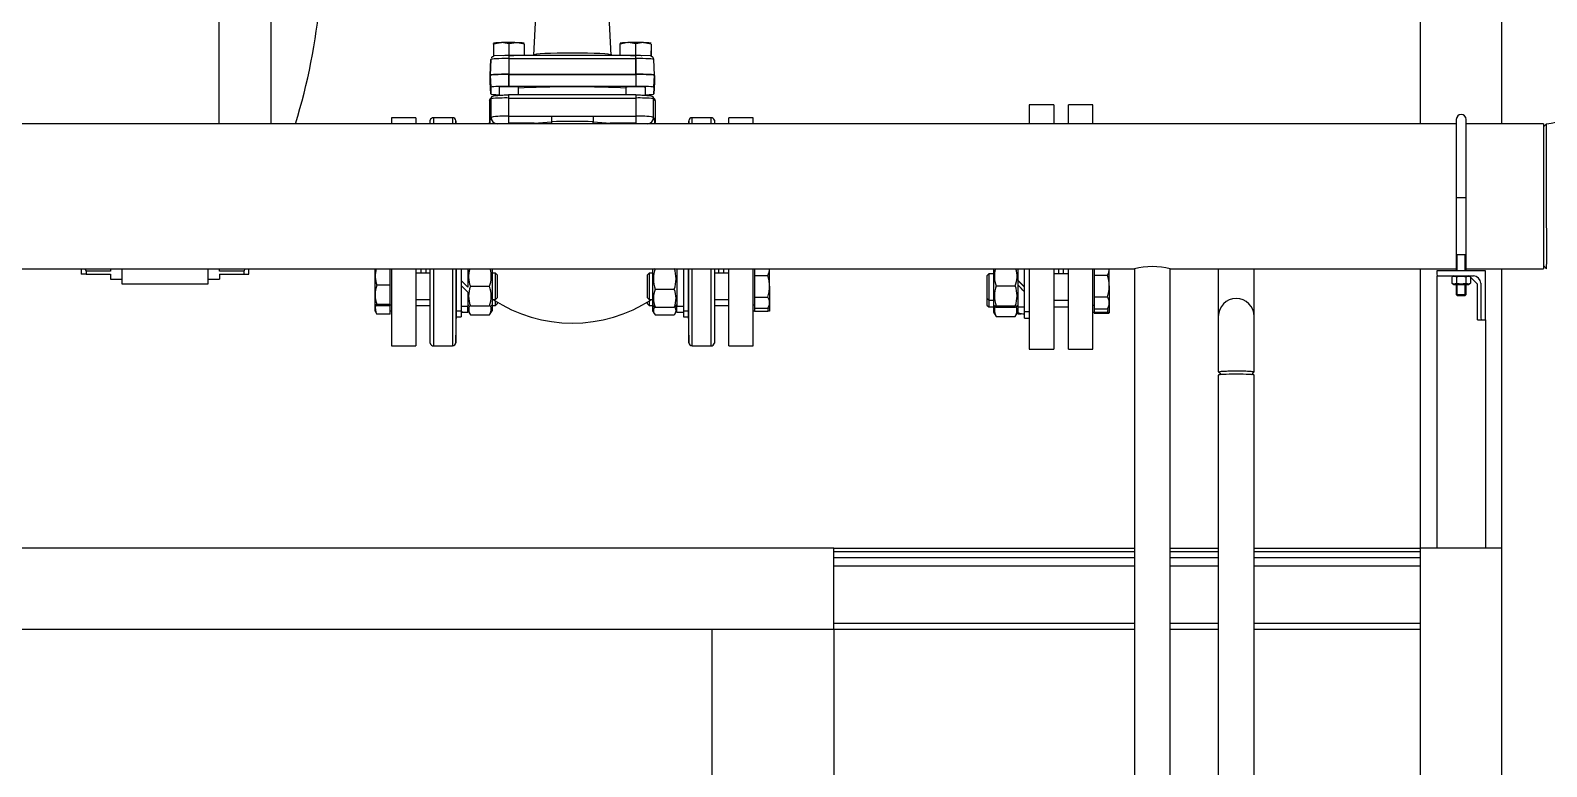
# Model space of a CAD drawing. Extents: x -681219 to -550379, y -242630 to -158199.
# Drawn here: x -634709 to -632968, y -177780 to -176935 of the extents above; entities that cross this region are included whole.
import ezdxf

# ---------------------------------------------------------------- set-up
doc = ezdxf.new("R2010")
doc.units = 0
doc.header["$LTSCALE"] = 1000
for name, color, linetype in [('$TD_AUDIT_GENERATED_(1F58)', 7, 'CONTINUOUS'), ('$TD_AUDIT_GENERATED_(1F5C)', 7, 'CONTINUOUS'), ('$TD_AUDIT_GENERATED_(2319)', 7, 'CONTINUOUS'), ('$TD_AUDIT_GENERATED_(24C)', 7, 'CONTINUOUS'), ('$TD_AUDIT_GENERATED_(28D8)', 7, 'CONTINUOUS'), ('$TD_AUDIT_GENERATED_(28EF)', 7, 'CONTINUOUS'), ('$TD_AUDIT_GENERATED_(2AE)', 7, 'CONTINUOUS'), ('$TD_AUDIT_GENERATED_(321)', 7, 'CONTINUOUS'), ('05R22-3', 7, 'CONTINUOUS'), ('16_GB93', 7, 'CONTINUOUS'), ('16_GB97.1', 7, 'CONTINUOUS'), ('DN40-PN1.6_GB911', 7, 'CONTINUOUS'), ('GBT_9119.8_法兰_DN', 7, 'CONTINUOUS'), ('M16_GB6170', 7, 'CONTINUOUS'), ('M16×65_GB5782', 7, 'CONTINUOUS'), ('M6_GB6170', 7, 'CONTINUOUS'), ('S01021803201', 7, 'CONTINUOUS'), ('弯头DN80_GB12459', 7, 'CONTINUOUS'), ('气动球阀DN32(耐高温)', 7, 'CONTINUOUS')]:
    doc.layers.add(name, color=color, linetype=linetype)

msp = doc.modelspace()

# ---------------------------------------------------------------- linework, layer by layer
at = {"layer": '$TD_AUDIT_GENERATED_(1F58)', "color": 7, "linetype": 'Continuous'}
for p, q in [((-633345.1405, -177208.8658), (-633345.1405, -177263.4518)), ((-633303.9931, -177263.4518), (-633303.9931, -177208.8658)), ((-633345.1405, -177263.4518), (-633345.1405, -177326.971)), ((-633303.9931, -177326.9666), (-633303.9931, -177263.4518))]:
    msp.add_line(p, q, dxfattribs=at)
msp.add_arc((-633324.567, -177263.4561), 20.5742, 0.285925, 180.002895, dxfattribs=at)
msp.add_open_spline([(-633345.1015, -177327.1538), (-633345.1249, -177327.1304), (-633345.2312, -177326.9367), (-633344.0828, -177326.5734), (-633339.4383, -177326.1603), (-633332.6178, -177325.8986), (-633324.6815, -177325.8094), (-633316.7294, -177325.8939), (-633309.8632, -177326.1508), (-633305.1501, -177326.5617), (-633304.0097, -177326.8941), (-633303.9934, -177327.0672)], degree=3, knots=[0.4913567509, 0.4913567509, 0.4913567509, 0.4913567509, 0.500187539, 0.5641117642, 0.6270909428, 0.6891249629, 0.7502202542, 0.8113541556, 0.8733586972, 0.9362405796, 1, 1, 1, 1], dxfattribs=at)
for points in [[(-633345.099, -177327.155), (-633344.0596, -177328.1881), (-633343.0196, -177329.2221), (-633341.9789, -177330.257)], [(-633307.1655, -177330.2683), (-633306.1212, -177329.2298), (-633305.0776, -177328.1923), (-633304.0346, -177327.1556)]]:
    msp.add_open_spline(points, degree=3, dxfattribs=at)
at = {"layer": '$TD_AUDIT_GENERATED_(1F5C)', "color": 7, "linetype": 'Continuous'}
for p, q in [((-633345.1405, -177330.8051), (-633345.1405, -177832.6244)), ((-633303.9931, -177834.3173), (-633303.9931, -177330.8051))]:
    msp.add_line(p, q, dxfattribs=at)
msp.add_ellipse((-633324.5668, -177330.8051), major_axis=(-20.5737, 0), ratio=0.052335956, start_param=3.141592654, end_param=6.283185307, dxfattribs=at)
at = {"layer": '$TD_AUDIT_GENERATED_(2319)', "color": 7, "linetype": 'Continuous'}
msp.add_line((-632972.0076, -177205.6937), (-632971.3972, -177205.6937), dxfattribs=at)
at = {"layer": '$TD_AUDIT_GENERATED_(24C)', "color": 7, "linetype": 'Continuous'}
for p, q in [((-633113.0882, -177042.4055), (-633113.0882, -176125.9386)), ((-633019.5711, -177042.4055), (-633019.5711, -176125.9386)), ((-633113.0882, -177529.2551), (-633113.0882, -177208.8658)), ((-633019.5711, -177529.2551), (-633019.5711, -177208.8658)), ((-633019.5711, -177529.2551), (-633113.0882, -177529.2551)), ((-633113.0882, -179567.9264), (-633113.0882, -177529.2551)), ((-633019.5711, -179567.9264), (-633019.5711, -177529.2551))]:
    msp.add_line(p, q, dxfattribs=at)
at = {"layer": '$TD_AUDIT_GENERATED_(28D8)', "color": 7, "linetype": 'Continuous'}
for p, q in [((-633071.9407, -177042.4055), (-636357.1939, -177042.4055)), ((-632972.0076, -177042.4055), (-633060.7186, -177042.4055)), ((-632972.0076, -177042.4055), (-632972.0076, -177208.8658)), ((-636357.1939, -177208.8658), (-633441.4631, -177208.8658)), ((-633400.3156, -177208.8658), (-633071.9407, -177208.8658)), ((-633060.7186, -177208.8658), (-632972.0076, -177208.8658))]:
    msp.add_line(p, q, dxfattribs=at)
msp.add_arc((-633420.8893, -177289.568), 83.2834, 75.6979917, 104.3020071, dxfattribs=at)
at = {"layer": '$TD_AUDIT_GENERATED_(28EF)', "color": 7, "linetype": 'Continuous'}
for p, q in [((-633441.4631, -177208.8658), (-633441.4631, -177832.6244)), ((-633400.3156, -177832.6244), (-633400.3156, -177208.8658))]:
    msp.add_line(p, q, dxfattribs=at)
at = {"layer": '$TD_AUDIT_GENERATED_(2AE)', "color": 7, "linetype": 'Continuous'}
for p, q in [((-633786.4108, -177529.2551), (-636119.6607, -177529.2551)), ((-633786.4108, -177529.2551), (-633441.4631, -177529.2551)), ((-633786.4108, -177622.7721), (-633786.4108, -177529.2551)), ((-633786.4108, -177532.9958), (-633441.4631, -177532.9958)), ((-633400.3156, -177529.2551), (-633345.1405, -177529.2551)), ((-633400.3156, -177532.9958), (-633345.1405, -177532.9958)), ((-633303.9931, -177529.2551), (-633113.0882, -177529.2551)), ((-633303.9931, -177532.9958), (-633113.0882, -177532.9958)), ((-633441.4631, -177540.4772), (-633786.4108, -177540.4772)), ((-633441.4631, -177549.8289), (-633786.4108, -177549.8289)), ((-633345.1405, -177540.4772), (-633400.3156, -177540.4772)), ((-633345.1405, -177549.8289), (-633400.3156, -177549.8289)), ((-633113.0882, -177540.4772), (-633303.9931, -177540.4772)), ((-633113.0882, -177549.8289), (-633303.9931, -177549.8289)), ((-633786.4108, -177622.7721), (-636119.6607, -177622.7721)), ((-633786.4108, -177622.7721), (-633926.6863, -177622.7721)), ((-633926.6863, -177622.7721), (-633926.6863, -179156.4514)), ((-633786.4108, -177615.2908), (-633441.4631, -177615.2908)), ((-633441.4631, -177622.7721), (-633786.4108, -177622.7721)), ((-633786.4108, -177622.7721), (-633786.4108, -179156.4514)), ((-633400.3156, -177615.2908), (-633345.1405, -177615.2908)), ((-633345.1405, -177622.7721), (-633400.3156, -177622.7721)), ((-633303.9931, -177615.2908), (-633113.0882, -177615.2908)), ((-633113.0882, -177622.7721), (-633303.9931, -177622.7721))]:
    msp.add_line(p, q, dxfattribs=at)
at = {"layer": '$TD_AUDIT_GENERATED_(321)', "color": 7, "linetype": 'Continuous'}
for p, q in [((-633071.9407, -177037.3555), (-633071.9407, -177127.1319)), ((-633060.7186, -177127.1319), (-633060.7186, -177037.3555)), ((-633071.9407, -177127.1319), (-633060.7186, -177127.1319)), ((-633071.9407, -177127.1319), (-633071.9407, -177211.2972)), ((-633060.7186, -177211.2972), (-633060.7186, -177127.1319)), ((-633060.7186, -177192.5938), (-633071.9407, -177192.5938)), ((-633070.7932, -177211.2972), (-633070.7932, -177192.5938)), ((-633061.8661, -177211.2972), (-633061.8661, -177192.5938)), ((-633038.2746, -177211.2972), (-633094.3848, -177211.2972)), ((-633094.3848, -177211.2972), (-633094.3848, -177215.0379)), ((-633094.3848, -177216.9082), (-633092.5144, -177216.9082)), ((-633094.3848, -177216.9082), (-633094.3848, -177529.2551)), ((-633092.5144, -177216.9082), (-633052.3021, -177216.9082)), ((-633047.6263, -177226.2599), (-633055.5309, -177218.3553)), ((-633043.8856, -177225.3248), (-633043.8856, -177265.5371)), ((-633038.2746, -177267.4074), (-633038.2746, -177211.2972)), ((-633071.9407, -177226.634), (-633071.9407, -177238.4171)), ((-633071.9407, -177238.4171), (-633060.7186, -177238.4171)), ((-633071.9407, -177238.4171), (-633071.0055, -177239.3523)), ((-633071.0055, -177239.3523), (-633061.6538, -177239.3523)), ((-633070.7932, -177239.3523), (-633070.7932, -177226.634)), ((-633061.8661, -177239.3523), (-633061.8661, -177226.634)), ((-633061.6538, -177239.3523), (-633060.7186, -177238.4171)), ((-633060.7186, -177238.4171), (-633060.7186, -177226.634)), ((-633047.6263, -177267.4074), (-633047.6263, -177226.2599)), ((-633047.6263, -177267.4074), (-633042.0152, -177267.4074)), ((-633042.0152, -177267.4074), (-633038.2746, -177267.4074)), ((-633038.2746, -177267.4074), (-633038.2746, -177529.2551))]:
    msp.add_line(p, q, dxfattribs=at)
for centre, radius, start, end in [((-633066.3297, -177037.3555), 5.611, 0, 180), ((-633092.5144, -177215.0379), 1.8703, 180, 270), ((-633052.3021, -177225.3248), 8.4165, 0, 90), ((-633042.0152, -177265.5371), 1.8703, 180, 270)]:
    msp.add_arc(centre, radius, start, end, dxfattribs=at)
at = {"layer": '05R22-3', "color": 7, "linetype": 'Continuous'}
for p, q in [((-634492.3342, -177042.4055), (-634492.3342, -176644.584)), ((-634432.5277, -177042.4055), (-634432.5277, -176683.4294))]:
    msp.add_line(p, q, dxfattribs=at)
msp.add_arc((-635052.6531, -176840.3588), 678.7651, 342.6824078, 354.9687813, dxfattribs=at)
at = {"layer": '16_GB93', "color": 7, "linetype": 'Continuous'}
for p, q in [((-634214.2878, -177222.3452), (-634206.6194, -177230.0136)), ((-634206.6194, -177208.8658), (-634206.6194, -177230.0136)), ((-633966.8418, -177208.8658), (-633966.8418, -177251.7088)), ((-633575.3795, -177208.8658), (-633575.3795, -177221.9426)), ((-633575.3795, -177222.0401), (-633575.3795, -177221.9426)), ((-634206.6194, -177235.436), (-634214.2878, -177227.7676)), ((-634206.6194, -177235.436), (-634206.6194, -177251.7088)), ((-633575.3795, -177227.3088), (-633575.3795, -177252.4412)), ((-634214.2878, -177251.7088), (-634206.6194, -177251.7088)), ((-634214.2878, -177258.6304), (-634213.1648, -177258.6304)), ((-634206.6194, -177258.6304), (-634206.6194, -177251.7258)), ((-634206.6194, -177256.8535), (-634206.6194, -177257.6714)), ((-633966.8418, -177258.6304), (-633966.8418, -177251.5268)), ((-633966.8418, -177251.7088), (-633959.1734, -177251.7088)), ((-633966.8418, -177258.6304), (-633959.1734, -177258.6304)), ((-633575.3795, -177252.4412), (-633567.7111, -177252.4412)), ((-633575.3795, -177252.4959), (-633575.3795, -177259.0199)), ((-633575.3795, -177260.2336), (-633575.3795, -177259.0199)), ((-633575.3795, -177260.2336), (-633575.3795, -177260.3513)), ((-633575.3795, -177260.3513), (-633573.0623, -177260.3513))]:
    msp.add_line(p, q, dxfattribs=at)
for centre, start, end in [((-634207.7424, -177235.8122), 253.3305416, 272.8209894), ((-634213.1648, -177235.8122), 267.1790106, 276.8238403)]:
    msp.add_arc(centre, 22.8182, start, end, dxfattribs=at)
for centre, major_axis, ratio, start_param, end_param in [((-633568.8341, -177229.6231), (-22.8103, 22.8103), 0.026185922, 4.689333365, 5.029505852), ((-633568.8341, -177229.6231), (15.1446, -15.1446), 0.026185922, 1.522780915, 2.043735973), ((-633574.2565, -177229.6231), (22.8103, -22.8103), 0.026185922, 1.306039332, 1.646211819), ((-633568.8341, -177237.5331), (16.5517, -16.5517), 0.948964567, 5.180670272, 5.520842759), ((-633574.2565, -177237.5331), (16.5517, -16.5517), 0.948964567, 5.422371651, 5.643229787)]:
    msp.add_ellipse(centre, major_axis=major_axis, ratio=ratio, start_param=start_param, end_param=end_param, dxfattribs=at)
at = {"layer": '16_GB97.1', "color": 7, "linetype": 'Continuous'}
for p, q in [((-634219.8988, -177208.8658), (-634219.8988, -177256.9457)), ((-634214.2878, -177208.8658), (-634214.2878, -177256.9457)), ((-633959.1734, -177208.8658), (-633959.1734, -177256.9457)), ((-633953.5623, -177208.8658), (-633953.5623, -177256.9457)), ((-633567.7111, -177257.6782), (-633567.7111, -177208.8658)), ((-634219.8988, -177256.9457), (-634214.2878, -177256.9457)), ((-634214.2878, -177256.9457), (-634214.2878, -177263.8673)), ((-633959.1734, -177256.9457), (-633953.5623, -177256.9457)), ((-633959.1734, -177256.9457), (-633959.1734, -177263.8673)), ((-633567.7111, -177265.5883), (-633567.7111, -177257.6782)), ((-633567.7111, -177257.6782), (-633562.1001, -177257.6782)), ((-634219.8774, -177263.8673), (-634214.2878, -177263.8673)), ((-633959.1734, -177263.8673), (-633953.5838, -177263.8673)), ((-633567.7111, -177265.5883), (-633562.1001, -177265.5883))]:
    msp.add_line(p, q, dxfattribs=at)
at = {"layer": 'DN40-PN1.6_GB911', "color": 7, "linetype": 'Continuous'}
for p, q in [((-633562.1001, -177020.53), (-633562.1001, -177042.4055)), ((-633534.0449, -177020.53), (-633562.1001, -177020.53)), ((-633534.0449, -177020.53), (-633534.0449, -177042.4055)), ((-633517.2119, -177042.4055), (-633517.2119, -177020.53)), ((-633489.1568, -177020.53), (-633517.2119, -177020.53)), ((-633489.1568, -177042.4055), (-633489.1568, -177020.53)), ((-633562.1001, -177208.8658), (-633562.1001, -177301.0811)), ((-633534.0449, -177208.8658), (-633534.0449, -177301.0811)), ((-633528.4339, -177208.8658), (-633528.4339, -177214.6603)), ((-633522.8229, -177214.6603), (-633522.8229, -177208.8658)), ((-633517.2119, -177301.0811), (-633517.2119, -177208.8658)), ((-633489.1568, -177301.0811), (-633489.1568, -177208.8658)), ((-633562.1001, -177301.0811), (-633534.0449, -177301.0811)), ((-633517.2119, -177301.0811), (-633489.1568, -177301.0811))]:
    msp.add_line(p, q, dxfattribs=at)
for centre, start, end in [((-633528.4339, -177244.9709), 176.06446, 180), ((-633522.8229, -177244.9709), 0, 3.93554)]:
    msp.add_arc(centre, 5.611, start, end, dxfattribs=at)
at = {"layer": 'GBT_9119.8_法兰_DN', "color": 7, "linetype": 'Continuous'}
for p, q in [((-634294.3384, -177035.3917), (-634294.3384, -177042.4055)), ((-634266.2833, -177035.3917), (-634294.3384, -177035.3917)), ((-634266.2833, -177035.3917), (-634266.2833, -177042.4055)), ((-633907.1779, -177042.4055), (-633907.1779, -177035.3917)), ((-633879.1228, -177035.3917), (-633907.1779, -177035.3917)), ((-633879.1228, -177042.4055), (-633879.1228, -177035.3917)), ((-634294.3384, -177208.8658), (-634294.3384, -177297.2394)), ((-634266.2833, -177208.8658), (-634266.2833, -177297.2394)), ((-634260.6723, -177208.8658), (-634260.6723, -177213.9279)), ((-633912.7889, -177213.9279), (-633912.7889, -177208.8658)), ((-633907.1779, -177297.2394), (-633907.1779, -177208.8658)), ((-633879.1228, -177297.2394), (-633879.1228, -177208.8658)), ((-634294.3384, -177297.2394), (-634266.2833, -177297.2394)), ((-633907.1779, -177297.2394), (-633879.1228, -177297.2394))]:
    msp.add_line(p, q, dxfattribs=at)
at = {"layer": 'M16_GB6170', "color": 7, "linetype": 'Continuous'}
for p, q in [((-634178.9384, -177208.8658), (-634178.9384, -177249.932)), ((-633994.5228, -177208.8658), (-633994.5228, -177249.932)), ((-633603.0605, -177208.8658), (-633603.0605, -177250.6644)), ((-633575.3795, -177222.0401), (-633575.3795, -177227.3088)), ((-634203.8044, -177228.8906), (-634181.7534, -177228.8906)), ((-633991.7081, -177232.2635), (-633969.6565, -177232.2635)), ((-633600.2455, -177228.2667), (-633578.1945, -177228.2667)), ((-634206.6194, -177249.932), (-634205.8095, -177251.3347)), ((-634206.6194, -177256.8535), (-634203.8044, -177261.7292)), ((-634203.8047, -177251.3347), (-634181.7531, -177251.3347)), ((-634181.7534, -177261.7292), (-634178.9384, -177256.8535)), ((-634179.7483, -177251.3347), (-634178.9384, -177249.932)), ((-634178.9384, -177249.932), (-634178.9384, -177256.8535)), ((-633994.5228, -177249.932), (-633993.4898, -177251.7211)), ((-633994.5228, -177249.932), (-633994.5228, -177256.8535)), ((-633994.5228, -177256.8535), (-633992.6429, -177260.1095)), ((-633991.7078, -177252.8308), (-633969.6568, -177252.8308)), ((-633968.7216, -177260.1095), (-633966.8418, -177256.8535)), ((-633967.8203, -177251.6268), (-633966.8418, -177249.932)), ((-633603.0605, -177250.6644), (-633603.0605, -177258.5745)), ((-633603.0605, -177250.6644), (-633602.2328, -177252.098)), ((-633603.0605, -177258.5745), (-633600.225, -177263.4857)), ((-633600.2458, -177251.3582), (-633578.1942, -177251.3582)), ((-633600.2458, -177252.7146), (-633578.1942, -177252.7146)), ((-633578.215, -177263.4857), (-633575.3795, -177258.5745)), ((-633576.2072, -177252.098), (-633575.3795, -177250.6644)), ((-634203.8044, -177261.7292), (-634181.7534, -177261.7292)), ((-633991.7081, -177261.5082), (-633969.6565, -177261.5082)), ((-633600.2455, -177263.4146), (-633578.1945, -177263.4146))]:
    msp.add_line(p, q, dxfattribs=at)
for centre, radius, start, end in [((-633956.6639, -177220.2934), 37.0321, 161.1412687, 198.8587313), ((-634004.7006, -177220.2934), 37.0321, 341.1412687, 18.8587313), ((-634173.1135, -177217.6681), 32.6784, 164.2336543, 200.0855317), ((-634212.4442, -177217.6681), 32.6783, 339.9144081, 15.744315), ((-633571.5198, -177217.3987), 30.7129, 163.7233646, 200.72348), ((-633606.9201, -177217.3987), 30.7128, 339.2764569, 16.253946), ((-634173.1136, -177240.1131), 32.6783, 159.9144081, 200.0839111), ((-634212.4443, -177240.1131), 32.6784, 339.9161491, 20.0855317), ((-633966.0817, -177242.5468), 27.6126, 158.1356137, 201.8662204), ((-633995.2827, -177242.5468), 27.6125, 338.1337109, 21.864455), ((-633567.7049, -177239.8129), 34.5283, 160.4640209, 199.5343454), ((-633610.7352, -177239.8129), 34.5284, 340.4657123, 19.5359214), ((-634194.1837, -177255.2497), 11.5992, 159.9281803, 213.960049), ((-634191.3741, -177255.2497), 11.5992, 326.0398024, 20.0158708), ((-633588.6596, -177256.3566), 13.5664, 162.8264758, 211.3491432), ((-633589.7803, -177256.3566), 13.5664, 328.650729, 17.2772852)]:
    msp.add_arc(centre, radius, start, end, dxfattribs=at)
for points, knots in [([(-633991.7081, -177251.5807), (-633992.3166, -177252.3881), (-633992.8271, -177253.2152), (-633993.525, -177254.8734), (-633993.7131, -177255.707), (-633993.7128, -177256.9653), (-633993.6662, -177257.3861), (-633993.4811, -177258.2302), (-633993.3435, -177258.6496), (-633992.8165, -177259.8929), (-633992.3128, -177260.7058), (-633991.7081, -177261.5082)], [0, 0, 0, 0, 0.25, 0.25, 0.5, 0.5, 0.625, 0.625, 0.75, 0.75, 1, 1, 1, 1]), ([(-633991.7078, -177252.8308), (-633992.3186, -177252.5555), (-633992.822, -177252.2781), (-633993.364, -177251.8425), (-633993.509, -177251.6863), (-633993.6002, -177251.5291)], [0, 0, 0, 0, 0.25, 0.25, 0.3885438321, 0.3885438321, 0.3885438321, 0.3885438321]), ([(-633967.7632, -177251.5279), (-633967.7715, -177251.5423), (-633967.7803, -177251.5567), (-633967.8809, -177251.7136), (-633968.0166, -177251.8551), (-633968.5405, -177252.2771), (-633969.0452, -177252.5551), (-633969.6568, -177252.8308)], [0.6123897271, 0.6123897271, 0.6123897271, 0.6123897271, 0.625, 0.625, 0.75, 0.75, 1, 1, 1, 1]), ([(-633969.6565, -177261.5082), (-633969.0518, -177260.7058), (-633968.5481, -177259.8929), (-633968.021, -177258.6496), (-633967.8834, -177258.2302), (-633967.6984, -177257.3861), (-633967.6518, -177256.9653), (-633967.6515, -177255.707), (-633967.8395, -177254.8734), (-633968.3544, -177253.6501), (-633968.5569, -177253.2563), (-633968.789, -177252.8649)], [0, 0, 0, 0, 0.25, 0.25, 0.375, 0.375, 0.5, 0.5, 0.75, 0.75, 0.8688698168, 0.8688698168, 0.8688698168, 0.8688698168]), ([(-633600.2458, -177251.3582), (-633600.8505, -177251.4678), (-633601.3542, -177251.5789), (-633601.8813, -177251.7488), (-633602.0189, -177251.8061), (-633602.2039, -177251.9214), (-633602.2505, -177251.9789), (-633602.2508, -177252.1508), (-633602.0627, -177252.2647), (-633601.3648, -177252.4913), (-633600.8543, -177252.6043), (-633600.2458, -177252.7146)], [0, 0, 0, 0, 0.25, 0.25, 0.375, 0.375, 0.5, 0.5, 0.75, 0.75, 1, 1, 1, 1]), ([(-633578.1942, -177252.7146), (-633577.5857, -177252.6043), (-633577.0752, -177252.4913), (-633576.3773, -177252.2647), (-633576.1892, -177252.1508), (-633576.1895, -177251.9789), (-633576.2361, -177251.9214), (-633576.4211, -177251.8061), (-633576.5587, -177251.7488), (-633577.0858, -177251.5789), (-633577.5895, -177251.4678), (-633578.1942, -177251.3582)], [0, 0, 0, 0, 0.25, 0.25, 0.5, 0.5, 0.625, 0.625, 0.75, 0.75, 1, 1, 1, 1])]:
    msp.add_open_spline(points, degree=3, knots=knots, dxfattribs=at)
at = {"layer": 'M16×65_GB5782', "color": 7, "linetype": 'Continuous'}
for p, q in [((-634313.0418, -177250.5246), (-634313.0418, -177208.8658)), ((-634295.8347, -177227.5814), (-634295.8347, -177208.8658)), ((-634249.8243, -177213.9279), (-634266.2833, -177213.9279)), ((-634174.861, -177213.9279), (-634178.9384, -177213.9279)), ((-634174.861, -177243.8533), (-634174.861, -177213.9279)), ((-634172.7663, -177216.0227), (-634174.861, -177213.9279)), ((-634172.7663, -177241.7586), (-634172.7663, -177216.0227)), ((-633998.6001, -177213.9279), (-634000.6949, -177216.0227)), ((-634000.6949, -177216.0227), (-634000.6949, -177241.7586)), ((-633998.6001, -177213.9279), (-633998.6001, -177243.8533)), ((-633994.5228, -177213.9279), (-633998.6001, -177213.9279)), ((-633907.1779, -177213.9279), (-633923.6369, -177213.9279)), ((-633877.6265, -177208.8658), (-633877.6265, -177216.3827)), ((-633877.6265, -177216.3827), (-633862.3545, -177216.3827)), ((-633877.6265, -177216.3827), (-633877.6265, -177241.3985)), ((-633860.4194, -177228.8906), (-633860.4194, -177208.8658)), ((-633608.6341, -177214.6603), (-633610.7289, -177216.7551)), ((-633610.7289, -177216.7551), (-633610.7289, -177242.491)), ((-633608.6341, -177214.6603), (-633608.6341, -177244.5858)), ((-633603.0605, -177214.6603), (-633608.6341, -177214.6603)), ((-633517.2119, -177214.6603), (-633534.0449, -177214.6603)), ((-633487.6605, -177208.8658), (-633487.6605, -177215.9985)), ((-633487.6605, -177215.9985), (-633472.3885, -177215.9985)), ((-633487.6605, -177215.9985), (-633487.6605, -177240.98)), ((-633470.4534, -177228.4893), (-633470.4534, -177208.8658)), ((-634295.8347, -177227.5814), (-634311.1064, -177227.5814)), ((-634295.8347, -177249.87), (-634295.8347, -177227.5814)), ((-634174.861, -177243.8533), (-634172.7663, -177241.7586)), ((-634000.6949, -177241.7586), (-633998.6001, -177243.8533)), ((-633877.6265, -177241.3985), (-633862.3545, -177241.3985)), ((-633877.6265, -177241.3985), (-633877.6265, -177253.9064)), ((-633860.4194, -177228.8906), (-633860.4194, -177250.5543)), ((-633610.7289, -177242.491), (-633610.7289, -177250.4011)), ((-633610.7289, -177242.491), (-633608.6341, -177244.5858)), ((-633487.6605, -177240.98), (-633472.3885, -177240.98)), ((-633487.6605, -177240.98), (-633487.6605, -177254.6046)), ((-633470.4534, -177228.4893), (-633470.4534, -177251.2868)), ((-634313.0418, -177257.4759), (-634313.0418, -177250.5543)), ((-634313.0418, -177250.5543), (-634313.0246, -177250.584)), ((-634313.0418, -177257.4759), (-634311.0866, -177260.8623)), ((-634295.8347, -177249.87), (-634311.1067, -177249.87)), ((-634295.8347, -177251.1792), (-634311.1067, -177251.1792)), ((-634295.8347, -177251.1792), (-634295.8347, -177249.87)), ((-634295.8347, -177249.932), (-634294.3384, -177249.932)), ((-634295.8347, -177260.7937), (-634295.8347, -177251.1792)), ((-634295.8347, -177256.8535), (-634294.3384, -177256.8535)), ((-634266.2833, -177243.8533), (-634249.8243, -177243.8533)), ((-634266.2833, -177250.7749), (-634249.8243, -177250.7749)), ((-634220.1075, -177243.8533), (-634219.8988, -177243.8533)), ((-634178.9384, -177243.8533), (-634174.861, -177243.8533)), ((-634178.5974, -177250.7749), (-634174.861, -177250.7749)), ((-634174.861, -177250.7749), (-634174.861, -177245.8106)), ((-634174.861, -177250.7749), (-634172.7663, -177248.6802)), ((-634172.7663, -177248.6802), (-634172.7663, -177247.0966)), ((-634000.6949, -177247.0966), (-634000.6949, -177248.6802)), ((-634000.6949, -177248.6802), (-633998.6001, -177250.7749)), ((-633998.6001, -177243.8533), (-633994.5228, -177243.8533)), ((-633998.6001, -177245.8106), (-633998.6001, -177250.7749)), ((-633998.6001, -177250.7749), (-633994.5228, -177250.7749)), ((-633953.5623, -177243.8533), (-633953.3541, -177243.8533)), ((-633923.6369, -177243.8533), (-633907.1779, -177243.8533)), ((-633923.6369, -177250.7749), (-633907.1779, -177250.7749)), ((-633879.1228, -177249.932), (-633877.6265, -177249.932)), ((-633879.1228, -177256.8535), (-633877.6265, -177256.8535)), ((-633877.6265, -177253.9064), (-633862.3548, -177253.9064)), ((-633877.6265, -177253.9064), (-633877.6265, -177257.4759)), ((-633877.6265, -177257.4759), (-633862.3545, -177257.4759)), ((-633862.3548, -177253.9064), (-633860.4194, -177250.5543)), ((-633860.4194, -177257.4759), (-633862.3545, -177257.4759)), ((-633860.4194, -177250.5543), (-633860.4194, -177257.4759)), ((-633610.7289, -177250.4011), (-633608.6341, -177252.4959)), ((-633608.6341, -177244.5858), (-633608.6341, -177252.4959)), ((-633608.6341, -177244.5858), (-633603.0605, -177244.5858)), ((-633608.6341, -177252.4959), (-633603.0605, -177252.4959)), ((-633534.0449, -177244.5858), (-633517.2119, -177244.5858)), ((-633534.0449, -177252.4959), (-633517.2119, -177252.4959)), ((-633489.1568, -177250.6644), (-633487.6605, -177250.6644)), ((-633489.1568, -177258.5745), (-633487.6605, -177258.5745)), ((-633487.6605, -177254.6046), (-633487.6605, -177258.5125)), ((-633487.6605, -177254.6046), (-633472.3888, -177254.6046)), ((-633487.6605, -177258.5125), (-633472.3885, -177258.5125)), ((-633487.6605, -177258.5125), (-633487.6605, -177259.8218)), ((-633487.6605, -177259.8218), (-633472.3885, -177259.8218)), ((-633472.4086, -177254.6732), (-633470.4534, -177251.2868)), ((-633470.4705, -177259.2266), (-633470.4534, -177259.1968)), ((-633470.4534, -177251.2868), (-633470.4534, -177259.1671)), ((-634295.8347, -177260.7937), (-634311.1064, -177260.7937))]:
    msp.add_line(p, q, dxfattribs=at)
for centre, radius, start, end in [((-634283.3795, -177217.0913), 29.645, 163.744547, 200.72348), ((-633871.641, -177210.129), 11.1959, 326.0428621, 6.5054447), ((-633479.8895, -177210.3202), 9.4079, 322.8743469, 8.950107), ((-633514.3615, -177228.8963), 43.91, 0.5311262, 17.0815352), ((-634279.6973, -177238.7262), 33.3277, 160.4640209, 199.5343454), ((-633871.6409, -177247.6522), 11.1958, 326.0398024, 33.9572864), ((-633483.5718, -177247.7921), 13.0946, 328.650729, 31.3465984), ((-633514.9453, -177227.9918), 44.4947, 343.0279418, 359.3593968), ((-634299.9234, -177253.9812), 13.0947, 165.6140866, 211.3491432), ((-633891.9786, -177246.6445), 31.5421, 339.9161491, 345.9644318), ((-633503.798, -177247.3687), 33.3278, 340.4657123, 346.7391257)]:
    msp.add_arc(centre, radius, start, end, dxfattribs=at)
for points, knots in [([(-633860.4194, -177228.8906), (-633860.4194, -177226.777), (-633860.6011, -177224.6771), (-633861.2746, -177220.5006), (-633861.7672, -177218.417), (-633862.3545, -177216.3827)], [0, 0, 0, 0, 0.5, 0.5, 1, 1, 1, 1]), ([(-633862.3545, -177241.3985), (-633861.7706, -177239.3761), (-633861.2844, -177237.3271), (-633860.7757, -177234.1936), (-633860.6429, -177233.1373), (-633860.4643, -177231.0089), (-633860.4194, -177229.9481), (-633860.4194, -177228.8906)], [0, 0, 0, 0, 0.5, 0.5, 0.75, 0.75, 1, 1, 1, 1]), ([(-634311.1067, -177249.87), (-634311.694, -177249.9765), (-634312.1866, -177250.0855), (-634312.8601, -177250.3041), (-634313.0418, -177250.414), (-634313.0418, -177250.5246)], [0, 0, 0, 0, 0.5, 0.5, 1, 1, 1, 1]), ([(-634313.0418, -177250.5246), (-634313.0418, -177250.58), (-634312.9969, -177250.6355), (-634312.8183, -177250.7469), (-634312.6855, -177250.8022), (-634312.1768, -177250.9662), (-634311.6906, -177251.0734), (-634311.1067, -177251.1792)], [0, 0, 0, 0, 0.25, 0.25, 0.5, 0.5, 1, 1, 1, 1]), ([(-633470.4534, -177259.1671), (-633470.4534, -177259.1118), (-633470.4983, -177259.0563), (-633470.6769, -177258.9449), (-633470.8097, -177258.8896), (-633471.3183, -177258.7256), (-633471.8046, -177258.6184), (-633472.3885, -177258.5125)], [0, 0, 0, 0, 0.25, 0.25, 0.5, 0.5, 1, 1, 1, 1]), ([(-633472.3885, -177259.8218), (-633471.8012, -177259.7153), (-633471.3086, -177259.6062), (-633470.6351, -177259.3877), (-633470.4534, -177259.2778), (-633470.4534, -177259.1671)], [0, 0, 0, 0, 0.5, 0.5, 1, 1, 1, 1])]:
    msp.add_open_spline(points, degree=3, knots=knots, dxfattribs=at)
at = {"layer": 'M6_GB6170', "color": 7, "linetype": 'Continuous'}
for p, q in [((-633074.6527, -177216.9082), (-633077.1284, -177218.3376)), ((-633077.1284, -177218.3376), (-633077.1284, -177225.2046)), ((-633077.1284, -177225.2046), (-633074.6527, -177226.634)), ((-633071.729, -177218.3375), (-633071.729, -177225.2047)), ((-633060.9303, -177218.3375), (-633060.9303, -177225.2047)), ((-633055.5309, -177218.3376), (-633058.0066, -177216.9082)), ((-633058.0066, -177226.634), (-633055.5309, -177225.2046)), ((-633055.5309, -177218.3376), (-633055.5309, -177225.2046)), ((-633074.6527, -177226.634), (-633058.0066, -177226.634))]:
    msp.add_line(p, q, dxfattribs=at)
for centre, radius, start, end in [((-633074.4286, -177222.3306), 4.8201, 55.9392098, 124.0637014), ((-633074.4286, -177221.2116), 4.82, 235.9360155, 304.0610734), ((-633058.2307, -177222.3306), 4.82, 55.9360155, 124.0610734), ((-633058.2307, -177221.2116), 4.8201, 235.9392098, 304.0637014)]:
    msp.add_arc(centre, radius, start, end, dxfattribs=at)
for points in [[(-633060.9303, -177218.3375), (-633061.8084, -177218.084), (-633062.7081, -177217.8713), (-633064.512, -177217.5804), (-633065.4188, -177217.5021), (-633067.2436, -177217.5022), (-633068.1685, -177217.5828), (-633069.972, -177217.8757), (-633070.8563, -177218.0855), (-633071.729, -177218.3375)], [(-633071.729, -177225.2047), (-633070.8563, -177225.4567), (-633069.972, -177225.6666), (-633068.1685, -177225.9594), (-633067.2436, -177226.04), (-633065.4188, -177226.0402), (-633064.512, -177225.9618), (-633062.7081, -177225.671), (-633061.8084, -177225.4582), (-633060.9303, -177225.2047)]]:
    msp.add_open_spline(points, degree=3, knots=[0, 0, 0, 0, 0.25, 0.25, 0.5, 0.5, 0.75, 0.75, 1, 1, 1, 1], dxfattribs=at)
at = {"layer": 'S01021803201', "color": 7, "linetype": 'Continuous'}
for p, q in [((-634129.1442, -176919.0157), (-634131.4827, -176963.5749)), ((-634041.9785, -176963.5749), (-634044.3169, -176919.0157)), ((-634168.458, -176949.337), (-634177.3421, -176951.1903)), ((-634177.3421, -176951.1903), (-634177.3421, -176950.2342)), ((-634177.3421, -176951.1903), (-634177.3421, -176964.5477)), ((-634159.5739, -176964.0108), (-634177.3421, -176964.5477)), ((-634177.3421, -176964.5477), (-634177.3421, -176965.0959)), ((-634167.9744, -176949.3224), (-634168.458, -176949.337)), ((-634159.5739, -176950.6534), (-634167.9745, -176949.3275)), ((-634150.6898, -176949.337), (-634159.5739, -176950.6534)), ((-634159.5739, -176950.6534), (-634159.5739, -176964.0108)), ((-634159.5739, -176964.0108), (-634153.6935, -176964.1885)), ((-634159.4698, -176964.1885), (-634159.4698, -176967.5382)), ((-634013.9914, -176964.1885), (-634159.4698, -176964.1885)), ((-634150.2061, -176949.3516), (-634150.6898, -176949.337)), ((-634141.8056, -176951.1903), (-634150.2063, -176949.3567)), ((-634141.8056, -176964.1885), (-634141.8056, -176951.1903)), ((-634141.7015, -176964.1885), (-634141.7015, -176958.8095)), ((-634022.8755, -176949.3316), (-634031.7597, -176951.1848)), ((-634031.7597, -176951.1848), (-634031.7597, -176950.2288)), ((-634031.7597, -176964.1885), (-634031.7597, -176951.1848)), ((-634022.8755, -176949.3316), (-634022.5222, -176949.3209)), ((-634013.9914, -176950.648), (-634022.5223, -176949.3236)), ((-634020.0522, -176964.1885), (-634013.9914, -176964.0054)), ((-634005.1073, -176949.3316), (-634013.9914, -176950.648)), ((-634013.9914, -176964.0054), (-634013.9914, -176950.648)), ((-633996.2232, -176964.5422), (-634013.9914, -176964.0054)), ((-634013.9914, -176967.5382), (-634013.9914, -176964.1885)), ((-634004.6237, -176949.3462), (-634005.1073, -176949.3316)), ((-633996.2232, -176951.1848), (-634004.6238, -176949.3512)), ((-633996.2232, -176951.1848), (-633996.2232, -176964.5422)), ((-633996.2232, -176965.0707), (-633996.2232, -176964.5422)), ((-633996.1191, -176965.1001), (-633996.1191, -176958.804)), ((-634181.1752, -176986.6487), (-634180.2293, -176968.6246)), ((-634180.2277, -176968.611), (-634181.1735, -176986.6345)), ((-634180.2277, -176968.611), (-634180.2293, -176968.6246)), ((-634159.4698, -176967.5382), (-634159.4698, -176985.5127)), ((-634159.4698, -176967.5382), (-634013.9914, -176967.5382)), ((-634013.7315, -176967.5382), (-634013.9914, -176967.5382)), ((-634013.9914, -176985.5127), (-634013.9914, -176967.5382)), ((-634013.7315, -176967.5382), (-634013.7196, -176985.5128)), ((-633992.2861, -176986.6456), (-633993.232, -176968.6216)), ((-634181.1803, -176986.8442), (-634181.1803, -176994.4579)), ((-634181.1735, -176986.6345), (-634181.1752, -176986.6487)), ((-634181.1752, -176987.0397), (-634180.465, -177000.5723)), ((-634181.1752, -176994.6534), (-634181.1752, -176987.0397)), ((-634181.1752, -176994.6534), (-634180.465, -177008.1861)), ((-634180.4634, -177008.1999), (-634181.1735, -176994.6677)), ((-634159.4698, -176985.9037), (-634159.7415, -176985.9038)), ((-634159.7327, -176999.4736), (-634159.7415, -176985.9038)), ((-634159.4698, -176985.5127), (-634159.4698, -176985.9037)), ((-634159.4698, -176985.5127), (-634013.9914, -176985.5127)), ((-634159.4698, -176985.9037), (-634159.4698, -176999.4735)), ((-634159.4698, -176985.9037), (-634013.9914, -176985.9037)), ((-634013.9914, -176999.4735), (-634159.4698, -176999.4735)), ((-634013.7196, -176985.5128), (-634013.9914, -176985.5127)), ((-634013.9914, -176985.5127), (-634013.9914, -176985.9037)), ((-634013.9914, -176985.9037), (-634013.9914, -176999.4735)), ((-633992.9978, -177000.5586), (-633992.2877, -176987.0255)), ((-633992.9963, -177008.1891), (-633992.2861, -176994.6566)), ((-633992.286, -176987.0397), (-633992.9962, -177000.5723)), ((-633992.286, -176994.6534), (-633992.9962, -177008.1861)), ((-633992.286, -176987.0397), (-633992.2877, -176987.0255)), ((-633992.286, -176987.0397), (-633992.286, -176994.6534)), ((-633992.2809, -176994.4579), (-633992.2809, -176986.8442)), ((-634181.9553, -177016.1995), (-634180.0365, -177013.6418)), ((-634181.9552, -177016.1758), (-634181.9553, -177016.1995)), ((-634181.9553, -177016.1995), (-634181.9553, -177040.9804)), ((-634179.2664, -177011.3715), (-634181.2087, -177013.9605)), ((-634180.465, -177000.5723), (-634180.465, -177008.1861)), ((-634180.0321, -177013.6362), (-634180.0365, -177013.6418)), ((-634180.0365, -177035.0642), (-634180.0365, -177013.6418)), ((-634170.7959, -177000.5723), (-634170.7959, -177009.9262)), ((-634014.8836, -177009.3341), (-634160.0022, -177009.3341)), ((-634159.4698, -177012.879), (-634159.4698, -177009.3347)), ((-634159.4698, -177033.6822), (-634159.4698, -177012.879)), ((-634159.4698, -177012.879), (-634013.9914, -177012.879)), ((-634148.3518, -177009.3341), (-634148.3518, -177000.5723)), ((-634025.2135, -177000.5669), (-634025.2135, -177009.3341)), ((-634013.6434, -177009.3341), (-634014.8836, -177009.3341)), ((-634013.9914, -177009.3347), (-634013.9914, -177012.879)), ((-634013.9914, -177009.3363), (-634013.9914, -177009.3355)), ((-634013.8456, -177012.879), (-634013.9914, -177012.879)), ((-634013.9914, -177012.879), (-634013.9914, -177033.6822)), ((-634002.7694, -177009.9225), (-634002.7694, -177000.5669)), ((-634002.6653, -177010.0517), (-634002.6653, -177008.1861)), ((-633992.2525, -177013.9605), (-633994.1719, -177011.4021)), ((-633993.4247, -177035.0642), (-633993.4247, -177013.6418)), ((-633993.4247, -177013.6418), (-633991.5059, -177016.1995)), ((-633992.9962, -177000.5723), (-633992.9962, -177008.1861)), ((-633991.506, -177016.1758), (-633991.5059, -177016.1995)), ((-633991.5059, -177016.1995), (-633991.5059, -177040.9804)), ((-634159.4698, -177041.5275), (-634159.4698, -177033.6822)), ((-634159.4698, -177033.6822), (-634110.7172, -177033.6822)), ((-634110.7169, -177033.6822), (-634062.7443, -177033.6822)), ((-634062.7443, -177033.6822), (-634062.7443, -177040.1985)), ((-634062.7443, -177033.6822), (-634013.9914, -177033.6822)), ((-634013.8456, -177033.6823), (-634013.9914, -177033.6822)), ((-634013.9914, -177033.6822), (-634013.9914, -177041.5275)), ((-634249.8243, -177042.4055), (-634249.8243, -177038.4395)), ((-634246.1483, -177035.3917), (-634246.1483, -177042.4055)), ((-634224.1359, -177035.3917), (-634246.1483, -177035.3917)), ((-634224.1359, -177035.3917), (-634224.1359, -177042.4055)), ((-634220.3958, -177039.0671), (-634220.3958, -177042.4055)), ((-634220.3375, -177042.4055), (-634220.3958, -177039.0671)), ((-634181.9553, -177040.9804), (-634181.4556, -177039.3177)), ((-634181.4556, -177039.3177), (-634180.0365, -177035.0642)), ((-634180.0321, -177035.0541), (-634180.0365, -177035.0642)), ((-634159.4698, -177041.5277), (-634159.4698, -177041.5321)), ((-634130.7065, -177041.5321), (-634159.4698, -177041.5321)), ((-634130.498, -177041.5277), (-634130.7065, -177041.5321)), ((-634130.498, -177041.5277), (-634110.7169, -177040.1986)), ((-634062.7443, -177040.1986), (-634042.9632, -177041.5277)), ((-634042.9632, -177041.5277), (-634042.7547, -177041.5321)), ((-634013.9914, -177041.5321), (-634042.7547, -177041.5321)), ((-634013.9914, -177041.5321), (-634013.9914, -177041.5277)), ((-633993.4247, -177035.0642), (-633992.0056, -177039.3177)), ((-633992.0056, -177039.3177), (-633991.5059, -177040.9804)), ((-633953.0654, -177039.0671), (-633953.1237, -177042.4055)), ((-633953.0654, -177042.4055), (-633953.0654, -177039.0671)), ((-633949.3253, -177042.4055), (-633949.3253, -177035.3917)), ((-633927.3129, -177035.3917), (-633949.3253, -177035.3917)), ((-633927.3129, -177042.4055), (-633927.3129, -177035.3917)), ((-633923.6369, -177038.4395), (-633923.6369, -177042.4055)), ((-634255.0612, -177208.8658), (-634255.0612, -177213.9279)), ((-634249.8243, -177294.1915), (-634249.8243, -177208.8658)), ((-634246.1483, -177208.8658), (-634246.1483, -177297.2394)), ((-634224.1359, -177208.8658), (-634224.1359, -177297.2394)), ((-634220.3958, -177208.8658), (-634220.3958, -177293.564)), ((-633953.0654, -177293.564), (-633953.0654, -177208.8658)), ((-633949.3253, -177297.2394), (-633949.3253, -177208.8658)), ((-633927.3129, -177297.2394), (-633927.3129, -177208.8658)), ((-633923.6369, -177208.8658), (-633923.6369, -177294.1915)), ((-633918.3999, -177213.9279), (-633918.3999, -177208.8658)), ((-634220.3958, -177293.564), (-634219.7566, -177256.9457)), ((-633953.7046, -177256.9457), (-633953.0654, -177293.564)), ((-634246.1483, -177297.2394), (-634224.1359, -177297.2394)), ((-633949.3253, -177297.2394), (-633927.3129, -177297.2394))]:
    msp.add_line(p, q, dxfattribs=at)
for centre, radius, start, end in [((-634136.7904, -176963.3321), 5.3154, 350.3061714, 0.4736016), ((-634177.4499, -176986.8442), 3.7304, 176.9958905, 180), ((-634177.4499, -176986.8442), 3.7304, 180, 183.0041095), ((-634177.4499, -176994.4579), 3.7304, 180, 183.0041095), ((-634159.4656, -177410.5554), 411.0819, 90.0005817, 90.0372218), ((-633996.0113, -176986.8442), 3.7304, 356.9958905, 0), ((-633996.0113, -176994.4579), 3.7304, 356.9958905, 0), ((-634176.3019, -177013.6432), 3.7345, 139.3776454, 179.9780995), ((-634164.3681, -177159.4191), 146.622, 88.0855019, 96.1327589), ((-634008.9494, -177155.5275), 142.7325, 83.755716, 91.9658103), ((-633997.1593, -177013.6432), 3.7345, 0.021897, 40.6223548), ((-634164.5477, -177112.3552), 78.8367, 86.3069715, 101.3271757), ((-634008.8276, -177111.1027), 77.5829, 78.5487122, 93.7084055), ((-634246.1483, -177039.1324), 3.7407, 90, 169.3260974), ((-634224.1359, -177039.1324), 3.7407, 1, 90), ((-634174.4908, -177040.9794), 7.4646, 180.0070973, 191.0596793), ((-634173.9832, -177039.3061), 7.4725, 180.0888992, 204.7019657), ((-634172.5507, -177035.0466), 7.4858, 180.1344976, 269.5820861), ((-634119.4971, -177453.9516), 412.5717, 91.5568955, 93.8989415), ((-634086.7306, -177531.6838), 492.0702, 87.2059738, 92.7940261), ((-634131.2124, -177049.557), 22.5311, 18.581299, 24.542005), ((-634042.1573, -177049.5831), 22.6251, 155.4942578, 161.4299487), ((-634053.9641, -177453.9516), 412.5717, 86.101056, 88.4431045), ((-634000.9105, -177035.0466), 7.4858, 270.4179119, 359.8655021), ((-633999.4778, -177039.3063), 7.4723, 335.2979597, 359.912672), ((-633998.9703, -177040.9795), 7.4644, 348.9406391, 359.9934212), ((-633949.3253, -177039.1324), 3.7407, 90, 179), ((-633927.3129, -177039.1324), 3.7407, 10.6739026, 90), ((-634086.7306, -177104.5943), 166.4603, 236.7817885, 303.2182115), ((-634246.1483, -177293.4987), 3.7407, 190.6739026, 270), ((-634224.1359, -177293.4987), 3.7407, 270, 359), ((-633949.3253, -177293.4987), 3.7407, 181, 270), ((-633927.3129, -177293.4987), 3.7407, 270, 349.3260974)]:
    msp.add_arc(centre, radius, start, end, dxfattribs=at)
for centre, major_axis, ratio, start_param, end_param in [((-634159.5739, -176950.1424), (-17.7682, 0), 0.052335956, -1.047197551, -0.090898058), ((-634159.5739, -176950.1424), (17.7682, 0), 0.052335956, 1.047197551, 2.062974849), ((-634159.4698, -176965.0846), (-17.024, 0), 0.052335956, 4.71238898, 5.098818766), ((-634159.5739, -176950.1424), (17.7682, 0), 0.052335956, 0.090898058, 1.015777296), ((-634086.7306, -176963.5814), (-44.7523, 0), 0.052335956, 3.141592654, 6.280254933), ((-634013.9914, -176950.1369), (-17.7682, 0), 0.052335956, -1.047197551, -0.090898058), ((-634013.9914, -176950.1369), (17.7682, 0), 0.052335956, 1.047197551, 2.071436812), ((-634013.9914, -176965.0846), (-17.024, 0), 0.052335958, 4.286972346, 4.71238898), ((-634013.9914, -176950.1369), (17.7682, 0), 0.052335956, 0.090898058, 1.015777248), ((-634159.4698, -176968.6246), (-20.7595, 0), 0.052335956, 4.71238898, 6.270663895), ((-634013.9914, -176968.6246), (-20.7595, 0), 0.052335956, 3.141592654, 4.699867568), ((-634159.4698, -176987.0397), (-21.7054, 0), 0.052335956, 4.724910393, 6.283185307), ((-634159.4698, -176986.6487), (-21.7054, 0), 0.052335956, 4.71238898, 6.270663895), ((-634159.4698, -177000.5723), (-20.9952, 0), 0.052335956, 4.724910394, 6.283185307), ((-634013.9914, -176987.0397), (21.7054, 0), 0.052335956, 0.012521412, 1.570796327), ((-634013.9914, -177000.5723), (20.9952, 0), 0.052335956, 0.012521414, 1.570796327), ((-634013.9914, -176986.6487), (-21.7054, 0), 0.052335956, 3.141592654, 4.699867568), ((-634178.2134, -177016.2012), (3.7043, -0.5307), 0.998374055, 2.640929141, 3.277295067), ((-634159.4698, -177008.1861), (20.9952, 0), 0.052335956, 3.154114067, 4.148467821), ((-634159.5739, -177000.5723), (-11.222, 0), 0.052335956, 3.141592654, 6.283185307), ((-634086.7306, -177004.3792), (-82.295, 0), 0.052335956, 3.868068622, 5.558615902), ((-634013.9914, -177000.5669), (11.222, 0), 0.052335956, 0, 3.141592654), ((-634013.8873, -177008.1861), (-11.222, 0), 0.052335956, 3.141592654, 3.277911782), ((-634013.9914, -177008.1861), (20.9952, 0), 0.052335956, 5.282188156, 6.283185307), ((-633995.2478, -177016.2012), (-3.7043, -0.5307), 0.998374055, 3.005890239, 3.64225616)]:
    msp.add_ellipse(centre, major_axis=major_axis, ratio=ratio, start_param=start_param, end_param=end_param, dxfattribs=at)
for points, knots in [([(-634041.9177, -176964.1969), (-634042.0521, -176963.5306), (-634042.0891, -176962.7395), (-634041.8381, -176962.1248), (-634041.807, -176962.0494)], [0.7898120271, 0.7898120271, 0.7898120271, 0.7898120271, 0.97775977, 1, 1, 1, 1]), ([(-634177.2252, -176965.0561), (-634177.2723, -176965.0702), (-634177.5547, -176965.1574), (-634178.0752, -176965.3421), (-634179.0338, -176965.9575), (-634179.4475, -176966.5392), (-634179.6952, -176966.8901)], [0.8522755007, 0.8522755007, 0.8522755007, 0.8522755007, 0.8628565557, 0.914761091, 0.9564834089, 1, 1, 1, 1]), ([(-633993.2268, -176968.8201), (-633993.28, -176968.2881), (-633993.3803, -176967.4713), (-633994.0243, -176966.4164), (-633994.7324, -176965.7502), (-633995.4143, -176965.3482), (-633995.8501, -176965.178), (-633996.0713, -176965.1064), (-633996.1339, -176965.0874)], [0, 0, 0, 0, 0.0492259572, 0.0885011799, 0.1226775293, 0.1540194599, 0.186265453, 0.1996843379, 0.1996843379, 0.1996843379, 0.1996843379]), ([(-634159.4698, -177009.5809), (-634162.0717, -177009.6486), (-634166.6086, -177009.776), (-634173.1042, -177010.1488), (-634177.7993, -177010.6405), (-634178.7009, -177011.0049), (-634179.1407, -177011.2168)], [0, 0, 0, 0, 0.242971749, 0.490838265, 0.743305519, 1, 1, 1, 1]), ([(-633994.3204, -177011.2168), (-633994.7603, -177011.0049), (-633995.6619, -177010.6405), (-634000.357, -177010.1488), (-634006.8526, -177009.776), (-634011.3895, -177009.6486), (-634013.9914, -177009.5809)], [0, 0, 0, 0, 0.25669448, 0.509161734, 0.75702825, 1, 1, 1, 1]), ([(-634110.7172, -177033.6822), (-634110.7169, -177034.3338), (-634110.7169, -177034.9893), (-634110.7169, -177035.6274), (-634110.7169, -177036.2817), (-634110.7169, -177036.9171), (-634110.7169, -177037.5112), (-634110.7169, -177038.5782), (-634110.7169, -177039.5077), (-634110.7169, -177040.1985)], [0, 0, 0, 0, 0.258579447, 0.258579447, 0.258579447, 0.523744831, 0.523744831, 0.523744831, 1, 1, 1, 1]), ([(-634130.7065, -177041.5322), (-634130.4873, -177041.5658), (-634130.268, -177041.6462), (-634129.8378, -177041.8972), (-634129.6267, -177042.0679), (-634129.3951, -177042.3105), (-634129.3667, -177042.3412), (-634129.3385, -177042.3728)], [0, 0, 0, 0, 0.1249944829, 0.1249944829, 0.2499952711, 0.2499952711, 0.2675854483, 0.2675854483, 0.2675854483, 0.2675854483]), ([(-634042.7547, -177041.5322), (-634042.9647, -177041.5682), (-634043.1747, -177041.6395), (-634043.3811, -177041.7561), (-634043.5978, -177041.8785), (-634043.8106, -177042.0468), (-634044.0155, -177042.2577), (-634044.0515, -177042.2947), (-634044.0872, -177042.3331), (-634044.1227, -177042.3728)], [0, 0, 0, 0, 0.1197372674, 0.1197372674, 0.1197372674, 0.2454890863, 0.2454890863, 0.2454890863, 0.2675901913, 0.2675901913, 0.2675901913, 0.2675901913]), ([(-634220.0287, -177246.6574), (-634220.0362, -177246.6585), (-634220.0432, -177246.6239), (-634220.0733, -177246.3007), (-634220.0912, -177245.5888), (-634220.1139, -177243.3502), (-634220.1187, -177241.8406), (-634220.1128, -177236.3537), (-634220.0817, -177231.6074), (-634220.0279, -177226.9408)], [0.7324813315, 0.7324813315, 0.7324813315, 0.7324813315, 0.75, 0.75, 0.8125, 0.8125, 0.875, 0.875, 1, 1, 1, 1])]:
    msp.add_open_spline(points, degree=3, knots=knots, dxfattribs=at)
msp.add_open_spline([(-634006.9313, -176964.2676), (-634007.2285, -176964.2606), (-634007.5288, -176964.254), (-634007.831, -176964.2479)], degree=3, dxfattribs=at)
at = {"layer": '弯头DN80_GB12459', "color": 7, "linetype": 'Continuous'}
for p, q in [((-632968.4902, -177042.3004), (-632972.0076, -177046.0344)), ((-632972.0076, -177046.0343), (-632972.0076, -177205.0935)), ((-632972.0076, -177205.0935), (-632968.2038, -177208.8337))]:
    msp.add_line(p, q, dxfattribs=at)
for centre, radius, start, end in [((-632972.0076, -176983.4897), 58.9157, 273.4131209, 356.5559862), ((-667469.1586, -177184.9129), 34500.9631, 359.96027469, 0.23683742)]:
    msp.add_arc(centre, radius, start, end, dxfattribs=at)
at = {"layer": '气动球阀DN32(耐高温)', "color": 7, "linetype": 'Continuous'}
for p, q in [((-634650.6383, -177208.8658), (-634650.6383, -177214.9444)), ((-634645.0273, -177214.9444), (-634650.6383, -177214.9444)), ((-634616.9722, -177211.4362), (-634645.0273, -177211.4362)), ((-634645.0273, -177211.4362), (-634645.0273, -177214.9444)), ((-634645.0273, -177214.9444), (-634616.9722, -177214.9444)), ((-634616.9722, -177208.8658), (-634616.9722, -177211.4362)), ((-634616.9722, -177214.9444), (-634616.9722, -177220.5554)), ((-634616.9722, -177220.5554), (-634603.8798, -177220.5554)), ((-634603.8798, -177208.8658), (-634603.8798, -177226.1664)), ((-634504.7517, -177226.1664), (-634504.7517, -177208.8658)), ((-634504.7517, -177220.5554), (-634491.6593, -177220.5554)), ((-634491.6593, -177211.4362), (-634491.6593, -177208.8658)), ((-634463.6042, -177211.4362), (-634491.6593, -177211.4362)), ((-634491.6593, -177214.9444), (-634491.6593, -177220.5554)), ((-634491.6593, -177214.9444), (-634463.6042, -177214.9444)), ((-634463.6042, -177214.9444), (-634463.6042, -177211.4362)), ((-634463.6042, -177214.9444), (-634457.9932, -177214.9444)), ((-634457.9932, -177214.9444), (-634457.9932, -177208.8658)), ((-634603.8798, -177226.1664), (-634504.7517, -177226.1664))]:
    msp.add_line(p, q, dxfattribs=at)
for centre, start, end in [((-634605.968, -177189.743), 205.4454192, 209.0474303), ((-634502.6635, -177189.743), 330.9525697, 334.5545808)]:
    msp.add_arc(centre, 44.6791, start, end, dxfattribs=at)

doc.saveas('drawing.dxf')
